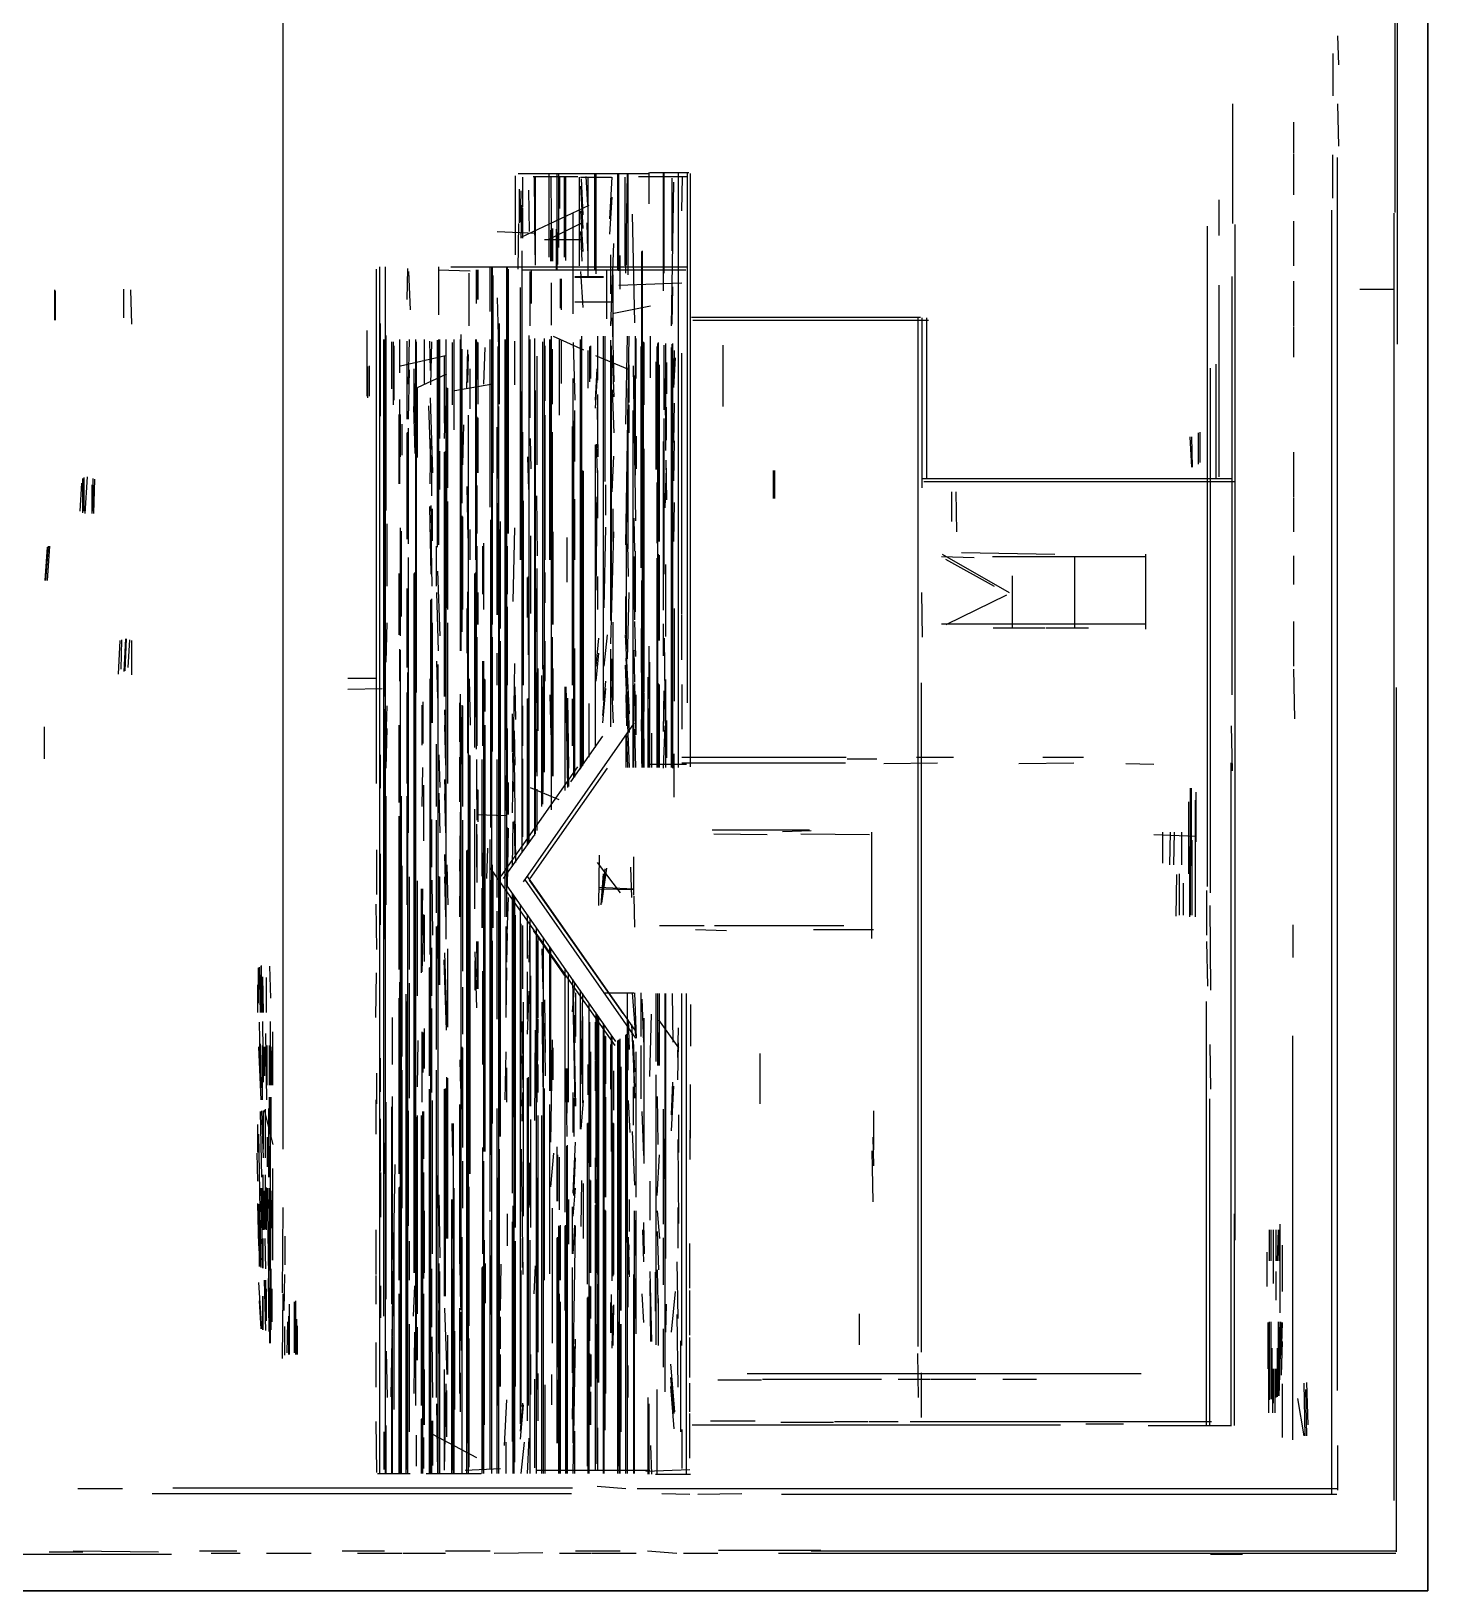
# Model space of a CAD drawing. Header units: millimetres. Extents: x 0 to 615, y 0 to 915.
# Drawn here: x 392.6 to 614.7, y 0 to 248 of the extents above; entities that cross this region are included whole.
import ezdxf

# ---------------------------------------------------------------- set-up
doc = ezdxf.new("R2010")
doc.units = ezdxf.units.MM
for name, color, linetype in [('PDF_UNDERLAY', 8, 'Continuous'), ('SHEET_BORDER', 2, 'Continuous'), ('TRACE_WALLS_AND_LINES', 7, 'Continuous')]:
    doc.layers.add(name, color=color, linetype=linetype)
picture_1 = doc.add_image_def('image1.png', size_in_pixel=(4840, 7208))

msp = doc.modelspace()

# ---------------------------------------------------------------- linework, layer by layer
at = {"layer": 'SHEET_BORDER'}
msp.add_lwpolyline([(0, 0), (614.68, 0), (614.68, 915.416), (0, 915.416)], close=True, dxfattribs=at)
at = {"layer": 'TRACE_WALLS_AND_LINES'}
for p, q in [((609.854, 198.247), (609.854, 415.671)), ((609.473, 219.202), (609.473, 337.185)), ((432.689, 70.231), (432.689, 296.799)), ((600.329, 247.269), (600.456, 242.697)), ((599.567, 244.475), (599.567, 237.744)), ((583.692, 217.424), (583.692, 236.474)), ((600.329, 236.474), (600.456, 229.743)), ((593.344, 233.553), (593.344, 228.6)), ((593.344, 228.473), (593.344, 221.996)), ((599.567, 221.488), (599.567, 228.346)), ((600.329, 31.877), (600.329, 227.965)), ((469.646, 212.471), (469.646, 225.044)), ((470.027, 225.425), (490.728, 225.425)), ((470.789, 220.091), (470.789, 224.79)), ((472.44, 224.917), (479.552, 224.917)), ((472.567, 224.79), (472.694, 212.471)), ((472.821, 210.82), (472.821, 224.79)), ((474.98, 212.09), (474.98, 225.425)), ((475.234, 224.79), (475.361, 211.455)), ((476.25, 210.058), (476.25, 225.425)), ((476.504, 213.614), (476.504, 225.425)), ((476.631, 224.79), (476.631, 219.837)), ((477.393, 212.09), (477.393, 224.79)), ((477.647, 211.582), (477.647, 224.79)), ((479.806, 210.693), (479.806, 224.79)), ((479.933, 224.79), (484.886, 224.79)), ((479.933, 223.393), (480.314, 216.662)), ((480.06, 224.536), (480.314, 218.821)), ((480.822, 224.917), (481.076, 220.345)), ((481.203, 208.788), (481.203, 224.79)), ((482.219, 210.058), (482.219, 225.425)), ((482.473, 209.423), (482.473, 225.425)), ((484.632, 218.186), (485.013, 224.79)), ((485.902, 210.058), (485.902, 225.425)), ((486.029, 209.931), (486.029, 225.425)), ((487.045, 210.693), (487.045, 224.79)), ((487.172, 209.55), (487.426, 225.425)), ((487.553, 209.296), (487.553, 225.425)), ((489.204, 224.917), (496.824, 224.917)), ((490.855, 220.599), (490.855, 225.552)), ((490.982, 225.552), (497.205, 225.552)), ((493.141, 206.756), (493.141, 225.552)), ((493.268, 209.55), (493.268, 225.552)), ((494.411, 201.168), (494.792, 224.028)), ((494.538, 213.106), (494.538, 224.663)), ((495.554, 130.937), (495.554, 225.552)), ((496.062, 219.456), (496.189, 224.79)), ((496.951, 141.224), (496.951, 225.552)), ((497.459, 131.064), (497.459, 225.425)), ((470.281, 217.551), (470.281, 222.885)), ((470.408, 217.678), (470.535, 222.631)), ((471.678, 222.758), (471.805, 216.154)), ((484.632, 215.773), (485.013, 221.615)), ((581.533, 215.519), (581.533, 221.234)), ((470.535, 215.138), (470.662, 220.345)), ((470.535, 215.265), (481.33, 220.345)), ((470.789, 215.138), (470.789, 219.964)), ((478.79, 203.073), (478.79, 219.202)), ((479.933, 219.456), (480.314, 212.979)), ((488.188, 218.948), (488.569, 201.676)), ((599.44, 15.367), (599.44, 219.583)), ((609.346, 14.351), (609.346, 219.075)), ((466.725, 216.154), (472.821, 215.9)), ((470.027, 210.185), (470.154, 217.424)), ((475.107, 215.011), (480.187, 217.551)), ((475.234, 211.455), (475.234, 216.408)), ((475.488, 216.662), (475.488, 211.455)), ((476.123, 210.058), (476.123, 216.535)), ((476.377, 210.947), (476.377, 216.027)), ((479.933, 216.154), (480.187, 211.455)), ((480.949, 217.551), (481.076, 213.106)), ((487.299, 210.82), (487.299, 216.535)), ((579.628, 112.014), (579.628, 217.043)), ((584.073, 55.753), (584.073, 217.297)), ((593.344, 217.805), (593.344, 210.693)), ((474.218, 214.884), (479.933, 214.884)), ((484.759, 201.168), (485.267, 214.249)), ((470.662, 117.348), (470.662, 213.106)), ((484.759, 206.248), (484.759, 212.471)), ((486.283, 207.01), (486.283, 212.344)), ((489.712, 172.339), (489.712, 212.979)), ((489.839, 130.937), (489.839, 213.106)), ((447.548, 128.397), (447.548, 210.185)), ((448.056, 18.669), (448.056, 210.566)), ((448.945, 18.669), (448.945, 210.566)), ((452.374, 205.359), (452.501, 210.312)), ((452.628, 209.804), (452.882, 203.708)), ((457.327, 210.058), (462.407, 209.931)), ((457.454, 202.946), (457.454, 210.566)), ((459.359, 210.566), (496.824, 210.566)), ((462.28, 201.168), (462.28, 209.55)), ((463.423, 204.724), (463.423, 210.058)), ((463.55, 205.359), (463.55, 210.058)), ((463.677, 205.359), (463.677, 210.058)), ((465.582, 203.454), (465.582, 210.566)), ((465.836, 18.669), (465.836, 210.566)), ((465.963, 153.67), (465.963, 210.566)), ((466.09, 177.8), (466.09, 209.169)), ((468.249, 107.188), (468.249, 210.566)), ((468.376, 168.148), (468.376, 210.566)), ((468.503, 168.148), (468.503, 210.185)), ((470.789, 210.058), (496.697, 210.058)), ((471.932, 201.168), (471.932, 209.804)), ((472.186, 204.724), (472.186, 209.931)), ((476.758, 203.962), (476.758, 208.661)), ((476.885, 208.661), (476.885, 203.708)), ((479.044, 209.042), (483.616, 209.042)), ((479.044, 208.915), (483.616, 208.915)), ((479.933, 209.804), (480.314, 204.089)), ((484.124, 202.311), (484.124, 209.931)), ((485.14, 199.263), (485.14, 209.296)), ((583.565, 142.494), (583.565, 209.042)), ((396.367, 202.057), (396.367, 206.883)), ((396.494, 202.057), (396.494, 206.756)), ((407.289, 207.01), (407.289, 202.438)), ((408.432, 206.883), (408.559, 201.422)), ((470.408, 163.957), (470.408, 207.264)), ((475.361, 201.295), (475.361, 208.026)), ((486.029, 207.645), (496.062, 208.026)), ((494.538, 201.422), (494.665, 207.391)), ((581.533, 177.165), (581.533, 207.645)), ((593.344, 208.28), (593.344, 201.168)), ((603.885, 207.01), (609.219, 207.01)), ((466.725, 205.613), (466.979, 195.58)), ((479.044, 204.978), (485.013, 204.978)), ((485.267, 203.2), (491.109, 204.343)), ((448.183, 186.817), (448.183, 201.549)), ((467.106, 188.722), (467.106, 201.549)), ((485.013, 202.438), (485.267, 192.278)), ((497.586, 202.565), (534.035, 202.565)), ((497.84, 202.057), (535.305, 202.057)), ((533.654, 38.862), (533.654, 202.565)), ((534.289, 175.387), (534.289, 202.438)), ((535.051, 176.911), (535.051, 202.438)), ((593.344, 201.041), (593.344, 196.215)), ((446.024, 189.992), (446.024, 200.406)), ((448.691, 43.688), (448.691, 199.009)), ((448.818, 142.24), (448.818, 199.009)), ((449.072, 171.831), (449.072, 199.644)), ((449.961, 191.135), (449.961, 198.628)), ((450.215, 188.595), (450.215, 198.628)), ((451.231, 193.675), (451.231, 199.009)), ((452.374, 186.309), (452.374, 198.755)), ((452.628, 191.897), (452.755, 199.009)), ((453.771, 29.464), (453.771, 199.009)), ((453.898, 142.875), (453.898, 198.628)), ((455.168, 192.024), (455.168, 199.009)), ((455.93, 198.755), (456.057, 194.056)), ((456.184, 191.77), (456.311, 198.628)), ((457.2, 165.989), (457.2, 198.882)), ((457.454, 166.37), (457.454, 199.009)), ((457.581, 183.261), (457.581, 199.009)), ((458.597, 103.632), (458.597, 199.009)), ((459.613, 188.595), (459.613, 198.501)), ((459.867, 184.658), (459.867, 199.009)), ((460.883, 149.479), (460.883, 199.009)), ((461.01, 149.479), (461.01, 199.771)), ((463.296, 163.957), (463.296, 199.009)), ((463.423, 133.858), (463.423, 199.009)), ((463.55, 192.659), (463.55, 198.628)), ((463.677, 188.722), (463.677, 198.501)), ((465.582, 172.339), (465.582, 199.009)), ((467.995, 107.188), (467.995, 199.009)), ((468.122, 133.731), (468.122, 199.009)), ((469.519, 191.77), (469.519, 198.755)), ((471.805, 118.999), (471.805, 199.644)), ((471.932, 186.563), (471.932, 199.009)), ((472.694, 120.142), (472.694, 199.136)), ((473.964, 146.558), (473.964, 198.628)), ((474.218, 130.175), (474.218, 199.136)), ((475.107, 163.957), (475.107, 199.009)), ((475.234, 163.957), (475.234, 199.009)), ((475.361, 124.206), (475.361, 199.517)), ((475.615, 199.517), (480.441, 197.358)), ((476.631, 186.944), (476.631, 199.009)), ((476.885, 198.882), (476.885, 192.024)), ((478.79, 198.501), (479.044, 189.357)), ((479.933, 130.683), (479.933, 199.009)), ((480.06, 130.81), (480.06, 198.755)), ((480.187, 131.064), (480.187, 199.517)), ((482.727, 192.532), (482.727, 199.517)), ((483.616, 141.605), (483.616, 199.517)), ((483.87, 176.403), (483.87, 199.517)), ((484.759, 154.305), (484.759, 198.882)), ((487.172, 166.37), (487.68, 199.517)), ((487.172, 185.547), (487.426, 199.517)), ((488.696, 177.419), (488.696, 199.517)), ((488.823, 192.786), (488.823, 199.136)), ((489.966, 135.89), (489.966, 198.628)), ((490.093, 188.595), (490.093, 198.501)), ((491.109, 192.913), (491.109, 199.517)), ((492.379, 166.878), (492.379, 198.501)), ((450.342, 189.357), (450.342, 197.993)), ((451.358, 194.818), (458.47, 196.469)), ((458.343, 185.674), (458.343, 196.469)), ((461.137, 172.974), (461.137, 197.485)), ((461.899, 191.262), (462.026, 197.358)), ((462.026, 192.151), (462.153, 196.596)), ((464.566, 191.897), (464.82, 197.739)), ((466.852, 176.911), (466.852, 197.866)), ((473.075, 179.07), (473.075, 196.342)), ((474.345, 189.23), (474.345, 197.993)), ((475.488, 188.722), (475.488, 197.485)), ((481.203, 191.262), (481.203, 197.231)), ((481.457, 192.278), (481.457, 197.866)), ((481.584, 192.786), (481.584, 197.993)), ((482.346, 196.469), (487.426, 194.31)), ((484.886, 158.242), (484.886, 197.993)), ((485.013, 196.469), (485.267, 189.865)), ((489.585, 162.687), (489.585, 197.866)), ((492.125, 178.308), (492.125, 197.866)), ((492.252, 130.937), (492.252, 198.374)), ((493.268, 187.833), (493.268, 198.12)), ((493.522, 181.356), (493.522, 198.374)), ((494.411, 130.937), (494.411, 197.739)), ((494.538, 130.937), (494.538, 198.247)), ((494.665, 130.81), (494.665, 198.374)), ((494.792, 192.278), (494.919, 197.231)), ((494.792, 191.389), (495.046, 196.088)), ((496.062, 155.321), (496.062, 196.85)), ((502.666, 188.341), (502.666, 198.12)), ((446.151, 189.738), (446.151, 194.691)), ((446.405, 189.992), (446.405, 194.818)), ((452.628, 186.309), (452.755, 194.183)), ((453.517, 188.087), (453.517, 194.31)), ((454.025, 191.389), (458.724, 193.548)), ((462.407, 187.96), (462.407, 194.31)), ((482.346, 189.357), (482.6, 194.31)), ((487.68, 188.976), (487.68, 194.945)), ((488.315, 194.818), (488.696, 170.18)), ((491.998, 178.308), (491.998, 195.453)), ((492.506, 166.878), (492.506, 194.945)), ((493.649, 195.326), (493.649, 190.373)), ((580.136, 110.998), (580.136, 194.437)), ((581.025, 176.911), (581.025, 195.072)), ((453.644, 192.024), (453.644, 185.674)), ((454.025, 180.213), (454.025, 191.262)), ((458.724, 156.337), (458.724, 191.389)), ((458.851, 175.387), (458.851, 191.262)), ((459.994, 190.881), (465.709, 191.897)), ((478.79, 182.245), (478.79, 192.786)), ((482.346, 188.087), (482.6, 192.532)), ((485.013, 191.008), (485.267, 184.15)), ((488.442, 193.294), (488.442, 188.087)), ((493.395, 192.786), (493.395, 186.944)), ((451.231, 176.022), (451.231, 189.484)), ((456.057, 189.738), (456.438, 177.8)), ((470.535, 163.957), (470.535, 190.754)), ((472.821, 120.396), (472.821, 190.881)), ((482.727, 181.737), (482.727, 190.246)), ((487.68, 184.15), (487.68, 188.595)), ((494.792, 182.626), (494.919, 188.849)), ((451.104, 176.022), (451.104, 187.071)), ((451.358, 180.34), (451.358, 187.071)), ((453.39, 188.341), (453.644, 180.848)), ((455.803, 188.468), (456.057, 180.848)), ((458.343, 183.261), (458.47, 188.468)), ((462.153, 18.669), (462.153, 186.944)), ((463.55, 177.8), (463.55, 186.69)), ((463.677, 177.8), (463.677, 186.563)), ((466.979, 18.669), (466.979, 188.341)), ((474.345, 163.957), (474.345, 186.944)), ((478.917, 129.286), (478.917, 186.055)), ((479.044, 179.578), (479.044, 187.706)), ((482.6, 188.214), (482.727, 180.34)), ((487.553, 165.735), (487.553, 187.833)), ((488.315, 130.937), (488.315, 187.706)), ((493.268, 161.671), (493.268, 186.436)), ((493.649, 183.007), (493.649, 188.214)), ((451.612, 180.594), (451.612, 185.547)), ((452.374, 167.259), (452.374, 184.15)), ((452.501, 179.578), (452.501, 184.277)), ((452.628, 166.497), (452.628, 184.912)), ((461.264, 179.07), (461.391, 185.42)), ((466.725, 155.194), (466.725, 185.039)), ((470.789, 144.018), (470.789, 184.277)), ((475.488, 153.67), (475.488, 184.277)), ((478.663, 144.018), (478.663, 185.166)), ((488.823, 183.642), (488.823, 178.435)), ((578.231, 179.197), (578.231, 184.15)), ((578.485, 179.451), (578.485, 184.277)), ((456.057, 176.022), (456.184, 183.261)), ((457.581, 175.133), (457.581, 181.229)), ((458.343, 142.24), (458.343, 181.102)), ((458.47, 142.24), (458.47, 181.229)), ((471.932, 183.261), (472.059, 178.435)), ((482.346, 134.112), (482.346, 182.245)), ((482.473, 182.372), (482.6, 177.8)), ((490.093, 142.875), (490.093, 181.61)), ((493.141, 155.956), (493.141, 182.753)), ((494.792, 176.53), (494.919, 182.88)), ((576.834, 183.515), (577.088, 178.689)), ((577.088, 183.515), (577.215, 178.689)), ((593.344, 181.102), (593.344, 173.99)), ((456.311, 174.117), (456.311, 180.594)), ((471.551, 180.34), (471.678, 175.133)), ((485.013, 174.752), (485.267, 180.467)), ((493.522, 179.832), (493.649, 173.482)), ((400.431, 171.704), (400.685, 176.149)), ((400.812, 171.45), (400.812, 176.911)), ((400.939, 171.704), (400.939, 176.911)), ((401.066, 171.704), (401.066, 177.038)), ((401.193, 171.323), (401.574, 177.165)), ((402.463, 171.704), (402.463, 176.911)), ((402.59, 171.323), (402.717, 176.784)), ((478.79, 144.399), (478.79, 178.181)), ((480.314, 131.191), (480.314, 178.181)), ((480.441, 131.445), (480.441, 178.054)), ((482.727, 170.561), (482.727, 178.181)), ((487.426, 169.926), (487.426, 176.784)), ((492.125, 166.624), (492.125, 176.276)), ((493.395, 172.212), (493.649, 178.562)), ((510.667, 173.736), (510.667, 178.181)), ((510.794, 178.181), (510.794, 173.736)), ((534.416, 176.911), (583.438, 176.911)), ((534.543, 176.403), (584.073, 176.403)), ((402.336, 171.323), (402.336, 175.895)), ((461.899, 175.641), (462.026, 167.386)), ((463.55, 168.148), (463.55, 175.768)), ((472.948, 174.117), (473.075, 164.592)), ((482.473, 167.513), (482.473, 173.99)), ((483.997, 171.069), (483.997, 175.895)), ((538.988, 170.053), (538.988, 174.752)), ((539.623, 174.752), (539.75, 168.402)), ((593.344, 173.863), (593.344, 168.402)), ((455.93, 172.466), (456.184, 161.671)), ((456.184, 172.593), (456.311, 167.005)), ((456.438, 167.005), (456.438, 172.085)), ((458.851, 156.083), (458.851, 173.228)), ((466.852, 155.194), (466.852, 172.974)), ((470.916, 144.018), (470.916, 173.355)), ((479.044, 163.957), (479.044, 173.609)), ((482.473, 159.131), (482.6, 173.101)), ((485.14, 166.878), (485.14, 172.085)), ((487.299, 149.733), (487.299, 172.72)), ((494.792, 166.878), (494.919, 173.101)), ((449.199, 159.766), (449.199, 169.672)), ((451.358, 151.892), (451.358, 169.037)), ((456.184, 168.783), (456.311, 159.766)), ((461.137, 152.527), (461.137, 170.942)), ((461.264, 156.083), (461.264, 170.815)), ((462.407, 163.957), (462.407, 168.783)), ((465.709, 121.412), (465.709, 170.307)), ((467.106, 72.263), (467.106, 168.783)), ((467.233, 153.035), (467.233, 170.053)), ((469.265, 157.353), (469.519, 169.037)), ((483.743, 156.337), (483.997, 169.164)), ((488.442, 170.561), (488.569, 165.354)), ((489.712, 162.687), (489.712, 170.307)), ((451.485, 154.94), (451.485, 168.529)), ((464.566, 156.083), (464.566, 166.624)), ((472.059, 155.448), (472.059, 167.767)), ((475.615, 153.67), (475.615, 168.402)), ((477.774, 167.513), (477.774, 160.401)), ((484.759, 150.622), (485.267, 168.402)), ((487.426, 166.497), (487.553, 161.29)), ((394.843, 160.655), (395.224, 165.989)), ((394.97, 160.655), (395.351, 166.116)), ((395.224, 160.655), (395.605, 166.116)), ((452.628, 120.523), (452.628, 164.338)), ((457.073, 159.766), (457.073, 166.116)), ((463.55, 153.67), (463.55, 166.116)), ((464.439, 158.496), (464.439, 166.116)), ((468.376, 158.496), (468.376, 166.116)), ((488.442, 164.465), (488.569, 157.988)), ((488.696, 155.702), (488.696, 165.354)), ((492.125, 130.937), (492.125, 164.211)), ((492.379, 151.13), (492.379, 164.846)), ((492.506, 151.13), (492.506, 164.719)), ((537.337, 164.465), (542.544, 164.338)), ((537.464, 164.846), (548.132, 158.75)), ((537.972, 164.084), (545.719, 159.766)), ((540.512, 165.1), (555.371, 164.846)), ((545.465, 164.465), (569.849, 164.465)), ((558.546, 153.162), (558.546, 164.465)), ((569.849, 152.908), (569.849, 164.846)), ((593.344, 164.592), (593.344, 160.02)), ((451.104, 152.019), (451.104, 161.798)), ((453.517, 50.546), (453.517, 161.798)), ((453.644, 50.546), (453.644, 161.925)), ((457.2, 162.179), (457.581, 151.892)), ((463.169, 134.112), (463.169, 161.798)), ((463.296, 138.938), (463.296, 161.925)), ((471.678, 148.844), (471.678, 161.29)), ((473.075, 129.54), (473.075, 162.56)), ((474.345, 157.099), (474.345, 161.925)), ((482.727, 156.083), (482.727, 161.29)), ((493.522, 151.765), (493.522, 163.195)), ((548.64, 153.162), (548.64, 161.417)), ((452.374, 146.812), (452.374, 159.385)), ((457.073, 158.75), (457.327, 149.479)), ((462.026, 133.223), (462.026, 158.877)), ((463.677, 153.67), (463.677, 158.75)), ((471.551, 154.813), (471.551, 161.163)), ((472.948, 159.385), (472.948, 152.527)), ((487.426, 148.209), (487.68, 158.75)), ((488.442, 160.909), (488.569, 154.432)), ((489.712, 131.572), (489.712, 160.655)), ((534.162, 158.75), (534.289, 151.638)), ((456.184, 18.669), (456.184, 157.607)), ((456.311, 138.049), (456.311, 157.734)), ((468.376, 144.018), (468.376, 156.464)), ((487.172, 152.146), (487.172, 158.115)), ((538.099, 153.67), (547.751, 158.369)), ((449.072, 147.701), (449.199, 153.924)), ((456.438, 138.049), (456.438, 153.924)), ((458.851, 128.397), (458.851, 153.924)), ((461.899, 156.21), (461.899, 149.098)), ((485.14, 141.605), (485.14, 154.051)), ((488.569, 154.178), (488.696, 148.59)), ((493.141, 148.717), (493.141, 153.797)), ((494.919, 141.478), (494.919, 156.21)), ((496.062, 148.082), (496.062, 155.194)), ((537.337, 153.797), (569.849, 153.797)), ((593.344, 154.178), (593.344, 147.066)), ((407.416, 146.177), (407.67, 151.384)), ((407.543, 146.304), (407.797, 151.384)), ((463.55, 134.366), (463.55, 151.638)), ((465.963, 133.477), (465.963, 151.638)), ((475.488, 129.54), (475.488, 151.638)), ((482.473, 147.066), (482.854, 151.511)), ((483.743, 147.066), (484.251, 152.019)), ((487.045, 152.019), (487.68, 139.446)), ((489.585, 153.035), (489.585, 146.05)), ((493.268, 151.511), (493.395, 137.922)), ((545.592, 153.162), (553.847, 153.162)), ((553.974, 153.162), (560.705, 153.162)), ((406.527, 145.796), (406.781, 151.13)), ((406.908, 146.558), (407.035, 151.257)), ((408.051, 146.812), (408.305, 151.257)), ((408.559, 151.13), (408.559, 145.669)), ((451.231, 144.653), (451.231, 149.733)), ((451.358, 18.669), (451.358, 149.606)), ((466.725, 144.018), (466.725, 149.098)), ((467.233, 72.263), (467.233, 151.003)), ((474.345, 144.653), (474.345, 151.003)), ((479.044, 129.413), (479.044, 149.86)), ((482.473, 144.653), (482.854, 149.098)), ((484.759, 137.414), (484.759, 149.733)), ((488.442, 149.606), (488.569, 144.526)), ((490.855, 141.859), (490.855, 150.241)), ((457.073, 147.828), (457.2, 141.986)), ((457.327, 18.669), (457.327, 147.32)), ((464.439, 134.366), (464.439, 147.828)), ((464.566, 69.85), (464.566, 147.828)), ((469.138, 123.698), (469.519, 147.447)), ((473.202, 136.779), (473.202, 146.685)), ((473.964, 133.604), (474.091, 147.193)), ((475.615, 129.54), (475.615, 146.685)), ((484.886, 148.209), (485.013, 143.51)), ((487.045, 147.193), (487.68, 130.937)), ((487.172, 148.336), (487.426, 143.383)), ((490.982, 130.937), (490.982, 147.701)), ((593.344, 146.558), (593.471, 138.684)), ((442.976, 145.161), (447.421, 145.161)), ((452.501, 18.669), (452.501, 146.05)), ((456.057, 101.219), (456.057, 145.034)), ((462.28, 145.034), (462.407, 137.668)), ((464.693, 139.827), (464.693, 145.034)), ((464.82, 139.827), (464.82, 144.907)), ((472.948, 146.05), (472.948, 141.224)), ((473.837, 124.714), (473.837, 145.542)), ((483.489, 139.192), (483.997, 144.653)), ((488.442, 130.937), (488.442, 144.018)), ((488.569, 144.272), (488.696, 137.16)), ((490.728, 130.937), (490.728, 145.288)), ((492.379, 130.937), (492.379, 144.272)), ((492.506, 130.937), (492.506, 144.145)), ((493.522, 130.937), (493.522, 144.907)), ((496.062, 144.145), (496.062, 137.033)), ((534.162, 37.973), (534.162, 144.399)), ((442.976, 143.383), (448.437, 143.51)), ((452.374, 128.397), (452.374, 142.875)), ((460.883, 128.905), (460.883, 142.621)), ((469.519, 143.764), (469.646, 138.557)), ((471.551, 118.618), (471.551, 141.859)), ((471.678, 118.745), (471.678, 141.986)), ((475.107, 142.494), (475.234, 136.144)), ((477.52, 127.254), (477.52, 143.764)), ((477.647, 143.764), (478.028, 127.889)), ((477.647, 142.367), (477.901, 127.762)), ((477.901, 141.986), (478.028, 130.81)), ((478.663, 134.366), (478.663, 141.859)), ((483.489, 138.049), (483.997, 143.51)), ((484.886, 143.764), (485.14, 138.049)), ((487.172, 142.494), (487.299, 137.541)), ((487.426, 143.002), (487.68, 136.525)), ((488.823, 136.144), (488.823, 142.494)), ((489.966, 130.937), (490.093, 142.748)), ((493.141, 136.652), (493.268, 143.129)), ((609.727, 6.223), (609.727, 143.637)), ((448.818, 103.632), (448.818, 140.208)), ((449.072, 135.636), (449.199, 140.716)), ((454.787, 134.493), (454.787, 140.843)), ((454.914, 141.351), (454.914, 134.747)), ((458.343, 140.081), (458.47, 135.001)), ((460.756, 135.001), (460.756, 141.224)), ((460.756, 114.427), (461.137, 140.843)), ((461.264, 124.714), (461.264, 140.716)), ((469.138, 133.35), (469.138, 139.446)), ((470.789, 134.366), (470.789, 140.716)), ((481.33, 132.588), (481.33, 141.097)), ((490.855, 130.937), (490.855, 140.335)), ((394.716, 132.334), (394.716, 137.414)), ((449.072, 130.81), (449.199, 137.16)), ((451.104, 125.349), (451.104, 137.668)), ((458.343, 137.668), (458.47, 131.318)), ((464.82, 69.85), (464.82, 137.668)), ((468.376, 123.444), (468.376, 137.16)), ((469.392, 136.779), (469.519, 131.318)), ((470.916, 112.776), (488.569, 138.049)), ((472.948, 137.033), (472.948, 130.175)), ((473.964, 127.127), (474.091, 138.684)), ((488.569, 137.033), (488.696, 130.937)), ((489.585, 138.557), (489.712, 130.937)), ((493.141, 130.81), (493.395, 137.541)), ((493.649, 138.43), (493.649, 132.461)), ((583.438, 137.541), (583.565, 130.429)), ((457.073, 124.714), (457.073, 134.62)), ((478.409, 128.651), (483.489, 135.89)), ((487.172, 135.89), (487.172, 130.937)), ((487.299, 136.017), (487.426, 130.937)), ((490.093, 130.937), (490.093, 135.509)), ((491.236, 136.398), (491.236, 130.937)), ((448.183, 127.635), (448.183, 132.969)), ((457.454, 132.969), (457.581, 127.762)), ((460.756, 125.476), (460.756, 132.588)), ((462.28, 66.294), (462.28, 132.969)), ((462.407, 66.294), (462.407, 132.842)), ((463.423, 132.207), (463.423, 125.857)), ((464.312, 113.665), (464.312, 132.207)), ((466.725, 110.236), (466.725, 132.207)), ((469.138, 133.223), (469.265, 127.127)), ((469.392, 132.207), (469.646, 115.824)), ((470.789, 119.888), (470.789, 132.334)), ((473.964, 125.095), (474.091, 132.715)), ((494.792, 133.096), (494.792, 126.238)), ((496.062, 132.588), (522.224, 132.588)), ((496.062, 131.699), (522.097, 131.699)), ((522.351, 132.334), (527.05, 132.334)), ((528.193, 131.572), (536.702, 131.699)), ((533.4, 132.588), (539.242, 132.588)), ((549.656, 131.572), (558.419, 131.699)), ((553.466, 132.588), (559.943, 132.588)), ((566.674, 131.572), (571.119, 131.445)), ((583.438, 26.162), (583.438, 131.699)), ((454.787, 124.714), (454.914, 130.937)), ((458.343, 129.032), (458.47, 124.46)), ((467.36, 113.665), (479.552, 131.064)), ((468.122, 124.079), (468.122, 129.667)), ((471.932, 113.284), (484.251, 130.81)), ((491.109, 131.445), (496.824, 131.445)), ((455.041, 119.253), (455.041, 128.143)), ((457.454, 126.873), (457.581, 120.523)), ((458.343, 126.746), (458.47, 120.523)), ((461.01, 44.704), (461.01, 128.397)), ((463.55, 122.555), (463.55, 127.508)), ((463.677, 122.301), (463.677, 127.381)), ((468.503, 123.444), (468.503, 128.524)), ((471.932, 127.762), (476.504, 125.857)), ((473.075, 120.904), (473.075, 127.508)), ((576.961, 107.442), (576.961, 127.635)), ((577.088, 115.316), (577.088, 127.635)), ((577.85, 119.126), (577.85, 127)), ((449.072, 109.093), (449.072, 126.365)), ((451.485, 18.669), (451.485, 126.365)), ((452.374, 109.093), (452.374, 126.365)), ((463.169, 108.458), (463.169, 124.333)), ((576.707, 114.046), (576.707, 125.476)), ((577.723, 107.188), (577.723, 125.73)), ((451.104, 98.806), (451.104, 123.19)), ((456.311, 115.062), (456.311, 122.682)), ((457.073, 107.823), (457.073, 122.555)), ((461.264, 98.552), (461.264, 122.555)), ((463.423, 123.444), (468.122, 123.317)), ((463.423, 121.92), (463.423, 115.062)), ((469.138, 115.189), (469.265, 122.301)), ((469.392, 122.428), (469.519, 117.094)), ((460.756, 107.188), (460.883, 120.523)), ((463.55, 112.649), (463.55, 120.269)), ((465.582, 60.325), (465.582, 119.507)), ((467.741, 113.284), (472.567, 120.142)), ((468.376, 116.586), (468.376, 121.412)), ((468.376, 112.014), (468.503, 121.285)), ((500.888, 121.031), (516.382, 121.031)), ((501.142, 120.396), (509.651, 120.269)), ((512.064, 120.777), (516.636, 120.904)), ((514.985, 120.396), (525.907, 120.269)), ((526.288, 103.759), (526.288, 120.65)), ((571.119, 120.269), (577.85, 120.015)), ((572.516, 120.65), (572.516, 115.697)), ((573.659, 115.443), (573.786, 120.65)), ((574.294, 115.443), (574.421, 120.65)), ((575.564, 115.443), (575.564, 120.65)), ((577.215, 107.442), (577.215, 119.38)), ((447.548, 117.856), (447.548, 110.744)), ((448.183, 105.918), (448.183, 117.221)), ((458.343, 117.094), (458.47, 110.871)), ((461.899, 18.669), (461.899, 117.729)), ((462.026, 23.495), (462.026, 117.856)), ((464.439, 105.41), (464.439, 117.348)), ((465.074, 113.284), (465.201, 118.11)), ((482.854, 108.966), (482.981, 116.967)), ((488.442, 110.617), (488.442, 116.713)), ((576.834, 107.188), (576.834, 118.364)), ((451.612, 84.963), (451.612, 115.316)), ((458.724, 115.443), (458.851, 109.093)), ((465.582, 114.935), (485.394, 86.741)), ((465.963, 105.41), (465.963, 115.443)), ((482.6, 115.824), (486.283, 110.998)), ((483.362, 109.347), (484.124, 114.935)), ((483.362, 109.601), (483.87, 114.808)), ((487.934, 115.062), (488.061, 110.236)), ((452.755, 98.806), (452.755, 113.538)), ((454.025, 94.615), (454.025, 112.903)), ((454.66, 98.298), (454.66, 111.633)), ((454.787, 104.267), (454.914, 111.633)), ((456.311, 113.03), (456.438, 104.267)), ((457.454, 96.393), (457.454, 113.665)), ((457.581, 96.393), (457.581, 113.538)), ((458.343, 113.538), (458.47, 107.188)), ((464.312, 105.41), (464.312, 111.76)), ((465.709, 69.342), (465.709, 113.03)), ((466.09, 105.41), (466.09, 114.046)), ((468.122, 112.268), (485.521, 87.376)), ((471.043, 113.157), (488.696, 87.884)), ((471.551, 113.538), (488.696, 89.027)), ((471.805, 113.03), (486.664, 91.821)), ((482.854, 111.887), (488.442, 111.633)), ((482.981, 111.633), (488.442, 111.506)), ((483.235, 109.093), (483.616, 114.046)), ((574.675, 107.315), (574.802, 113.919)), ((575.183, 107.442), (575.183, 114.046)), ((575.818, 107.442), (575.818, 112.522)), ((447.421, 109.22), (447.548, 101.981)), ((468.249, 102.997), (468.503, 110.236)), ((469.138, 63.246), (469.138, 110.871)), ((469.265, 75.311), (469.265, 110.744)), ((469.392, 18.669), (469.392, 110.49)), ((469.519, 57.785), (469.519, 110.363)), ((488.442, 110.49), (488.569, 105.537)), ((579.501, 111.379), (579.501, 104.267)), ((454.787, 98.425), (455.041, 107.569)), ((455.168, 100.076), (455.168, 107.442)), ((466.725, 90.932), (466.725, 108.077)), ((469.646, 57.785), (469.646, 107.442)), ((470.408, 26.543), (470.408, 109.093)), ((471.551, 100.584), (471.551, 107.442)), ((471.805, 99.949), (471.932, 106.934)), ((580.009, 108.966), (580.136, 95.504)), ((457.073, 86.106), (457.073, 105.664)), ((457.2, 105.791), (457.2, 100.584)), ((468.122, 92.964), (468.122, 105.664)), ((468.249, 99.949), (468.376, 104.521)), ((470.535, 77.089), (470.535, 106.045)), ((470.789, 95.758), (470.789, 105.791)), ((471.932, 77.089), (471.932, 105.791)), ((472.44, 105.029), (477.647, 97.536)), ((472.948, 18.669), (472.948, 105.41)), ((492.506, 105.791), (499.618, 105.791)), ((498.221, 105.156), (503.174, 105.029)), ((501.269, 105.791), (521.843, 105.791)), ((517.017, 105.156), (526.542, 105.156)), ((593.217, 105.918), (593.217, 100.711)), ((456.311, 94.615), (456.311, 102.235)), ((458.851, 89.662), (458.851, 102.108)), ((463.423, 103.251), (463.55, 95.758)), ((463.677, 95.758), (463.677, 103.251)), ((465.963, 74.295), (465.963, 103.378)), ((473.075, 84.074), (473.075, 103.378)), ((473.202, 91.059), (473.202, 103.886)), ((473.837, 102.108), (473.964, 95.758)), ((474.091, 18.669), (474.091, 103.759)), ((475.107, 79.502), (475.107, 102.362)), ((475.234, 79.502), (475.234, 102.108)), ((579.501, 103.251), (579.628, 96.139)), ((429.133, 99.314), (429.133, 93.218)), ((429.26, 91.948), (429.26, 99.441)), ((430.53, 99.314), (430.657, 94.234)), ((458.216, 100.33), (458.597, 89.154)), ((458.343, 101.473), (458.724, 89.662)), ((463.169, 101.6), (463.423, 92.71)), ((463.169, 100.203), (463.169, 95.504)), ((428.752, 93.472), (428.752, 99.06)), ((428.879, 99.187), (429.006, 91.948)), ((429.387, 97.663), (429.514, 91.948)), ((429.387, 96.774), (429.387, 91.948)), ((430.022, 91.948), (430.022, 97.536)), ((447.421, 91.186), (447.548, 98.298)), ((451.231, 66.294), (451.231, 96.774)), ((455.93, 81.915), (455.93, 99.06)), ((456.057, 81.915), (456.057, 99.187)), ((464.439, 83.693), (464.439, 98.552)), ((468.122, 91.186), (468.249, 99.06)), ((471.551, 90.932), (471.551, 98.425)), ((472.059, 77.089), (472.059, 97.79)), ((477.52, 60.198), (477.52, 98.933)), ((478.028, 77.724), (478.028, 98.298)), ((478.663, 97.282), (479.044, 77.089)), ((428.625, 96.393), (428.625, 91.948)), ((452.247, 18.669), (452.247, 94.869)), ((452.755, 78.359), (452.755, 96.647)), ((461.264, 88.519), (461.264, 96.012)), ((471.551, 88.519), (471.805, 95.377)), ((478.663, 92.075), (479.044, 96.647)), ((478.79, 94.996), (479.171, 77.089)), ((479.171, 95.123), (479.171, 88.138)), ((479.933, 73.406), (479.933, 95.504)), ((480.06, 80.645), (480.314, 94.996)), ((483.743, 95.123), (488.442, 95.123)), ((487.426, 18.669), (487.426, 95.123)), ((488.188, 95.123), (488.696, 88.265)), ((488.569, 95.123), (488.823, 87.884)), ((489.585, 88.138), (489.585, 95.123)), ((491.998, 84.201), (491.998, 94.996)), ((492.252, 83.566), (492.252, 94.996)), ((492.506, 83.566), (492.506, 94.996)), ((493.395, 31.623), (493.395, 94.996)), ((493.522, 52.832), (493.522, 94.996)), ((494.538, 94.996), (494.665, 87.249)), ((496.062, 38.989), (496.062, 94.996)), ((496.824, 18.542), (496.824, 94.996)), ((451.104, 66.294), (451.104, 94.234)), ((452.374, 19.304), (452.374, 93.726)), ((456.311, 79.248), (456.311, 92.583)), ((470.916, 59.563), (470.916, 93.599)), ((473.837, 93.599), (473.964, 80.137)), ((474.218, 93.98), (474.345, 85.598)), ((481.33, 18.669), (481.33, 93.472)), ((482.473, 67.437), (482.473, 91.948)), ((489.712, 94.107), (489.966, 87.249)), ((497.459, 93.218), (497.459, 86.614)), ((579.501, 26.289), (579.501, 93.726)), ((428.879, 90.424), (429.006, 82.169)), ((429.387, 90.551), (429.514, 80.899)), ((430.657, 80.391), (430.657, 90.551)), ((450.088, 83.693), (450.088, 91.186)), ((455.168, 83.058), (455.168, 89.408)), ((470.662, 90.551), (470.789, 83.693)), ((473.075, 77.724), (473.202, 90.932)), ((474.218, 90.297), (474.345, 81.915)), ((479.044, 91.567), (479.044, 87.122)), ((480.314, 77.597), (480.314, 91.313)), ((481.457, 67.437), (481.457, 90.424)), ((482.346, 84.455), (482.346, 90.424)), ((482.6, 20.193), (482.6, 91.694)), ((482.727, 50.292), (482.727, 91.44)), ((482.854, 33.147), (482.854, 91.313)), ((483.616, 18.669), (483.616, 90.297)), ((483.743, 18.669), (483.743, 90.043)), ((487.553, 90.805), (487.68, 86.106)), ((488.061, 90.043), (488.569, 80.137)), ((490.093, 67.945), (490.093, 91.059)), ((490.982, 81.788), (491.236, 91.694)), ((492.379, 90.805), (495.554, 86.36)), ((495.427, 84.836), (495.554, 89.535)), ((429.006, 86.995), (429.133, 80.01)), ((429.895, 88.646), (430.022, 78.105)), ((431.038, 80.391), (431.038, 88.9)), ((454.025, 80.137), (454.152, 87.503)), ((454.787, 77.724), (454.787, 88.9)), ((454.914, 88.773), (454.914, 82.423)), ((472.694, 74.803), (472.821, 89.154)), ((475.234, 71.374), (475.488, 87.63)), ((483.87, 62.611), (483.87, 88.265)), ((483.997, 80.645), (483.997, 88.138)), ((484.759, 79.756), (484.759, 86.868)), ((484.886, 69.85), (484.886, 88.392)), ((485.013, 49.276), (485.013, 88.265)), ((485.902, 18.669), (485.902, 87.503)), ((486.029, 47.879), (486.029, 87.63)), ((486.156, 18.669), (486.156, 87.63)), ((486.283, 44.577), (486.283, 87.757)), ((487.172, 18.669), (487.172, 88.392)), ((487.299, 55.372), (487.299, 88.519)), ((487.553, 82.804), (487.553, 87.884)), ((488.315, 87.503), (488.569, 82.55)), ((492.379, 83.566), (492.379, 88.773)), ((495.427, 81.28), (495.554, 87.122)), ((580.009, 86.868), (580.136, 79.756)), ((593.217, 24.003), (593.217, 88.265)), ((428.752, 86.487), (429.133, 78.105)), ((429.387, 78.105), (429.387, 86.741)), ((429.641, 82.042), (429.641, 86.487)), ((429.768, 81.915), (429.768, 86.487)), ((430.149, 80.391), (430.149, 86.741)), ((430.53, 80.391), (430.53, 86.741)), ((430.784, 80.391), (430.784, 86.487)), ((430.911, 85.852), (430.911, 80.391)), ((448.183, 79.375), (448.183, 84.709)), ((460.756, 84.455), (460.883, 79.883)), ((461.137, 76.581), (461.137, 86.487)), ((461.264, 70.485), (461.264, 86.36)), ((467.995, 78.105), (468.122, 85.725)), ((470.662, 85.09), (470.789, 80.01)), ((475.615, 81.28), (475.615, 86.36)), ((481.584, 67.437), (481.584, 85.725)), ((488.315, 84.836), (488.569, 78.359)), ((488.823, 62.611), (488.823, 85.725)), ((489.585, 78.232), (489.585, 86.741)), ((508.508, 77.47), (508.508, 85.471)), ((447.548, 82.296), (447.548, 77.47)), ((451.612, 60.833), (451.612, 82.804)), ((457.073, 30.734), (457.073, 82.804)), ((468.249, 77.724), (468.249, 83.185)), ((473.202, 79.248), (473.202, 83.693)), ((477.647, 83.058), (477.774, 72.263)), ((477.774, 83.058), (477.901, 77.724)), ((481.203, 78.867), (481.203, 83.693)), ((482.346, 79.502), (482.346, 84.328)), ((485.267, 76.454), (485.267, 82.677)), ((486.41, 44.577), (486.41, 83.312)), ((491.998, 39.116), (491.998, 82.042)), ((455.93, 18.669), (455.93, 79.756)), ((458.343, 46.863), (458.343, 79.756)), ((458.47, 46.863), (458.47, 79.883)), ((458.724, 56.007), (458.724, 81.661)), ((458.851, 56.007), (458.851, 81.534)), ((471.551, 27.051), (471.551, 81.534)), ((471.678, 29.464), (471.678, 81.661)), ((474.218, 49.403), (474.218, 79.883)), ((477.774, 81.28), (477.774, 75.946)), ((488.315, 80.137), (488.315, 74.041)), ((494.411, 75.692), (494.665, 80.899)), ((494.411, 73.152), (494.792, 80.264)), ((497.459, 72.009), (497.459, 80.518)), ((430.53, 72.644), (430.53, 78.486)), ((430.657, 39.37), (430.657, 78.486)), ((430.784, 71.882), (430.784, 78.486)), ((447.421, 78.105), (447.421, 72.644)), ((449.072, 46.355), (449.072, 77.724)), ((449.961, 45.593), (449.961, 76.962)), ((450.088, 52.705), (450.088, 78.613)), ((456.438, 53.594), (456.438, 77.978)), ((460.756, 51.943), (460.756, 77.343)), ((470.662, 74.676), (470.789, 79.248)), ((475.107, 50.419), (475.107, 77.343)), ((478.79, 72.898), (478.79, 79.248)), ((478.917, 78.359), (478.917, 72.263)), ((480.06, 73.406), (480.441, 77.978)), ((483.997, 62.611), (483.997, 78.486)), ((487.553, 77.978), (487.807, 72.898)), ((492.125, 78.613), (492.252, 70.993)), ((580.009, 26.289), (580.009, 78.232)), ((429.006, 76.2), (429.26, 65.786)), ((429.26, 76.327), (429.514, 68.834)), ((429.514, 76.327), (429.514, 70.231)), ((429.641, 76.454), (431.038, 70.993)), ((429.895, 68.834), (429.895, 76.581)), ((430.403, 65.786), (430.403, 76.708)), ((448.183, 66.675), (448.183, 75.057)), ((452.628, 58.039), (452.628, 76.327)), ((453.898, 36.703), (453.898, 75.311)), ((454.025, 44.069), (454.025, 75.565)), ((454.66, 29.464), (454.66, 75.565)), ((454.787, 29.464), (454.787, 75.311)), ((454.914, 18.669), (454.914, 76.2)), ((455.041, 68.707), (455.041, 76.2)), ((466.725, 18.669), (466.725, 76.708)), ((472.059, 57.785), (472.059, 74.93)), ((473.202, 37.973), (473.202, 75.565)), ((473.837, 18.669), (473.837, 75.565)), ((481.203, 68.072), (481.203, 74.422)), ((485.14, 50.038), (485.14, 74.422)), ((489.712, 76.2), (489.966, 69.215)), ((493.141, 58.293), (493.141, 76.581)), ((495.554, 75.692), (495.554, 69.723)), ((526.542, 76.327), (526.542, 70.104)), ((428.625, 74.168), (428.625, 69.723)), ((428.752, 72.644), (429.133, 51.435)), ((430.149, 72.136), (430.149, 67.437)), ((459.486, 74.295), (459.613, 69.215)), ((459.74, 18.669), (459.74, 74.295)), ((481.076, 48.768), (481.076, 74.295)), ((485.267, 50.292), (485.267, 74.295)), ((488.188, 73.025), (488.569, 64.516)), ((497.332, 73.279), (497.332, 68.58)), ((526.415, 72.136), (526.542, 67.564)), ((428.498, 69.596), (428.625, 65.151)), ((430.53, 65.786), (430.53, 70.739)), ((448.818, 66.294), (448.818, 71.247)), ((464.439, 53.594), (464.439, 70.485)), ((467.106, 32.512), (467.106, 70.231)), ((470.535, 70.231), (470.789, 50.292)), ((475.234, 64.262), (475.742, 69.596)), ((476.25, 61.976), (476.25, 70.612)), ((477.774, 18.669), (477.774, 70.739)), ((477.901, 18.669), (477.901, 70.866)), ((478.79, 63.246), (479.171, 71.374)), ((493.268, 71.882), (493.268, 65.532)), ((495.427, 71.755), (495.554, 58.42)), ((526.288, 69.977), (526.415, 61.849)), ((431.038, 52.578), (431.038, 67.183)), ((449.834, 30.861), (450.469, 67.818)), ((461.264, 60.833), (461.264, 68.326)), ((464.566, 18.669), (464.566, 68.326)), ((471.805, 68.072), (471.932, 61.341)), ((471.805, 60.96), (471.932, 67.818)), ((476.377, 61.976), (476.377, 69.342)), ((476.631, 60.579), (476.631, 68.961)), ((478.917, 62.865), (479.171, 68.834)), ((482.346, 61.722), (482.346, 68.834)), ((492.125, 62.865), (492.506, 69.342)), ((429.514, 57.404), (429.514, 66.167)), ((429.895, 57.531), (429.895, 66.167)), ((448.183, 66.548), (448.183, 59.436)), ((455.041, 49.657), (455.041, 66.548)), ((457.2, 66.04), (457.2, 60.833)), ((460.883, 49.657), (460.883, 66.548)), ((466.852, 29.464), (466.852, 65.659)), ((473.075, 32.004), (473.075, 65.659)), ((480.06, 57.912), (480.187, 65.278)), ((480.441, 56.007), (480.441, 64.77)), ((481.457, 50.546), (481.457, 65.405)), ((481.584, 50.546), (481.584, 65.278)), ((482.473, 50.546), (482.473, 65.405)), ((490.982, 65.151), (490.982, 58.928)), ((429.133, 64.008), (429.387, 51.308)), ((429.26, 64.008), (429.387, 57.404)), ((429.641, 57.404), (429.641, 63.627)), ((430.022, 57.404), (430.022, 64.135)), ((430.149, 64.008), (430.53, 39.37)), ((430.403, 64.008), (430.53, 50.927)), ((430.53, 64.008), (430.53, 59.563)), ((430.784, 62.103), (430.784, 57.658)), ((430.911, 58.547), (430.911, 63.627)), ((451.104, 49.403), (451.104, 64.135)), ((451.231, 49.403), (451.231, 64.262)), ((457.454, 62.992), (457.581, 52.959)), ((459.486, 18.669), (459.486, 62.23)), ((459.613, 56.007), (459.613, 62.23)), ((459.867, 18.669), (459.867, 64.008)), ((462.28, 42.164), (462.28, 64.262)), ((478.028, 62.23), (478.028, 55.118)), ((478.79, 59.563), (479.171, 64.008)), ((487.68, 62.23), (487.68, 57.15)), ((428.625, 61.595), (428.752, 54.864)), ((428.752, 61.468), (428.879, 51.562)), ((432.562, 47.371), (432.689, 60.96)), ((455.168, 50.546), (455.168, 60.452)), ((468.376, 54.864), (468.376, 59.944)), ((469.265, 18.669), (469.265, 61.214)), ((475.488, 39.37), (475.488, 60.833)), ((478.663, 53.594), (478.663, 61.087)), ((482.346, 19.304), (482.346, 61.341)), ((483.87, 25.527), (483.87, 60.579)), ((483.997, 31.369), (483.997, 60.452)), ((488.569, 18.669), (488.569, 60.452)), ((488.823, 40.894), (488.823, 60.452)), ((492.125, 60.452), (492.506, 56.007)), ((495.427, 60.96), (495.427, 54.483)), ((583.946, 26.289), (583.946, 59.944)), ((430.403, 52.832), (430.403, 57.277)), ((430.911, 57.658), (430.911, 52.578)), ((447.421, 57.404), (447.421, 50.292)), ((450.342, 28.829), (450.342, 59.309)), ((465.582, 19.431), (465.582, 58.928)), ((469.138, 23.749), (469.138, 58.674)), ((476.504, 18.669), (476.504, 58.039)), ((476.631, 49.403), (476.631, 57.912)), ((476.758, 49.403), (476.758, 58.166)), ((477.52, 44.577), (477.52, 58.039)), ((477.647, 18.669), (477.647, 58.166)), ((478.663, 27.305), (479.171, 58.039)), ((478.79, 53.594), (479.044, 58.166)), ((488.696, 58.928), (488.696, 53.34)), ((489.839, 57.404), (489.966, 52.324)), ((489.966, 58.547), (490.093, 53.594)), ((492.125, 57.15), (492.379, 51.054)), ((589.534, 52.451), (589.534, 57.404)), ((589.788, 52.451), (589.788, 57.404)), ((590.169, 48.895), (590.169, 57.404)), ((590.55, 52.451), (590.55, 57.404)), ((590.804, 52.451), (590.931, 57.404)), ((591.058, 52.451), (591.058, 57.404)), ((591.185, 44.196), (591.185, 58.293)), ((429.006, 56.388), (429.006, 51.562)), ((429.514, 51.308), (429.514, 56.007)), ((429.768, 56.007), (429.895, 51.181)), ((432.943, 56.388), (432.943, 51.816)), ((452.755, 49.403), (452.755, 55.626)), ((461.137, 18.669), (461.137, 56.261)), ((464.693, 26.416), (464.693, 55.753)), ((469.646, 32.512), (469.646, 55.626)), ((470.662, 56.007), (470.662, 51.435)), ((471.932, 18.669), (471.932, 55.753)), ((476.25, 23.495), (476.25, 56.134)), ((476.377, 35.56), (476.377, 56.261)), ((487.553, 56.261), (487.68, 49.911)), ((487.553, 50.292), (487.68, 54.991)), ((493.141, 48.641), (493.141, 56.134)), ((497.332, 48.133), (497.332, 55.245)), ((591.566, 47.625), (591.566, 54.991)), ((465.709, 43.942), (465.709, 53.34)), ((469.519, 20.447), (469.519, 52.959)), ((495.3, 52.324), (495.427, 43.307)), ((589.153, 48.387), (589.153, 53.848)), ((430.276, 49.657), (430.403, 41.275)), ((430.784, 41.529), (430.784, 51.181)), ((432.816, 44.577), (432.943, 50.292)), ((447.421, 50.165), (447.421, 45.593)), ((450.215, 43.688), (450.215, 50.546)), ((456.311, 41.91), (456.311, 51.181)), ((457.454, 52.07), (457.454, 45.72)), ((457.581, 18.669), (457.581, 50.8)), ((459.613, 19.177), (459.613, 51.181)), ((460.756, 51.816), (460.883, 45.085)), ((464.312, 18.669), (464.312, 51.435)), ((464.439, 19.177), (464.439, 51.562)), ((464.82, 52.07), (464.82, 45.72)), ((467.233, 44.577), (467.36, 51.943)), ((470.535, 29.337), (470.535, 50.927)), ((472.567, 47.244), (472.821, 51.689)), ((478.663, 34.671), (478.663, 51.435)), ((487.553, 45.085), (487.553, 49.911)), ((488.442, 18.669), (488.442, 50.292)), ((488.696, 49.657), (488.696, 43.307)), ((490.982, 50.8), (491.236, 39.624)), ((491.871, 44.45), (491.871, 50.673)), ((492.125, 51.054), (492.252, 45.72)), ((590.55, 46.228), (590.55, 50.8)), ((428.752, 49.022), (429.26, 41.656)), ((429.641, 49.403), (429.895, 41.402)), ((429.895, 49.403), (429.895, 43.434)), ((430.022, 42.926), (430.022, 48.006)), ((430.911, 42.799), (430.911, 48.006)), ((432.562, 36.957), (432.689, 47.244)), ((448.183, 48.514), (448.183, 43.434)), ((451.104, 18.669), (451.104, 47.244)), ((453.39, 43.688), (453.644, 48.514)), ((455.041, 26.416), (455.041, 47.244)), ((456.057, 19.558), (456.057, 47.371)), ((476.631, 18.669), (476.631, 47.244)), ((481.457, 39.751), (481.457, 48.514)), ((481.584, 43.307), (481.584, 48.387)), ((482.727, 33.147), (482.727, 48.768)), ((489.712, 47.244), (489.966, 42.672)), ((490.982, 49.276), (491.109, 39.624)), ((494.411, 41.148), (495.046, 47.625)), ((497.332, 40.64), (497.332, 47.752)), ((428.879, 46.101), (429.133, 41.656)), ((429.387, 46.863), (429.387, 41.529)), ((429.514, 41.529), (429.514, 46.863)), ((433.705, 37.592), (433.705, 45.593)), ((434.467, 37.846), (434.467, 45.974)), ((434.594, 37.846), (434.594, 45.974)), ((434.721, 37.592), (434.721, 46.101)), ((450.088, 40.513), (450.088, 45.339)), ((451.231, 18.669), (451.231, 44.958)), ((458.343, 44.958), (458.724, 34.417)), ((460.756, 31.369), (460.756, 44.958)), ((476.758, 18.669), (476.758, 45.974)), ((481.076, 19.812), (481.076, 46.609)), ((481.203, 18.669), (481.203, 46.736)), ((484.759, 41.021), (484.759, 45.847)), ((484.886, 41.021), (484.886, 47.117)), ((485.013, 38.608), (485.14, 45.339)), ((485.14, 38.989), (485.267, 45.466)), ((485.14, 40.386), (485.14, 45.212)), ((492.379, 38.989), (492.379, 46.482)), ((493.522, 41.148), (493.649, 45.593)), ((433.324, 37.846), (433.451, 42.799)), ((433.578, 37.592), (433.578, 43.688)), ((434.848, 37.592), (434.848, 43.18)), ((452.755, 25.273), (452.755, 42.418)), ((457.454, 44.577), (457.454, 37.719)), ((460.883, 44.323), (461.01, 38.227)), ((467.233, 38.481), (467.233, 43.561)), ((482.473, 33.782), (482.473, 42.418)), ((486.029, 19.812), (486.029, 42.799)), ((486.283, 18.669), (486.283, 42.418)), ((486.41, 25.273), (486.41, 42.418)), ((495.3, 43.942), (495.427, 32.385)), ((524.256, 44.069), (524.256, 39.116)), ((589.28, 35.306), (589.28, 42.672)), ((589.407, 28.321), (589.407, 42.672)), ((589.534, 30.353), (589.534, 42.799)), ((589.788, 30.48), (589.788, 42.799)), ((590.931, 30.988), (590.931, 42.799)), ((591.058, 34.544), (591.312, 42.799)), ((591.058, 37.846), (591.058, 42.799)), ((591.058, 30.988), (591.439, 42.672)), ((591.439, 37.465), (591.566, 42.672)), ((432.943, 37.465), (432.943, 42.037)), ((434.975, 37.592), (434.975, 42.164)), ((450.088, 18.669), (450.088, 40.386)), ((453.517, 31.369), (453.644, 41.148)), ((454.025, 36.703), (454.025, 41.91)), ((456.311, 40.386), (456.438, 30.734)), ((458.851, 34.417), (458.851, 40.64)), ((459.994, 28.829), (459.994, 41.275)), ((462.28, 19.685), (462.28, 40.132)), ((478.79, 18.669), (479.171, 40.005)), ((493.141, 35.56), (493.141, 41.656)), ((495.935, 25.273), (495.935, 39.751)), ((497.332, 33.909), (497.332, 40.259)), ((447.421, 39.497), (447.421, 32.385)), ((449.072, 38.1), (449.199, 30.734)), ((449.961, 18.669), (449.961, 37.973)), ((467.233, 32.512), (467.233, 37.592)), ((472.059, 31.242), (472.059, 37.592)), ((478.917, 32.004), (479.044, 38.862)), ((481.457, 26.416), (481.457, 37.719)), ((481.584, 37.592), (481.584, 32.512)), ((533.527, 37.719), (533.654, 30.734)), ((589.915, 30.48), (589.915, 38.608)), ((590.804, 30.861), (590.804, 38.608)), ((591.439, 34.29), (591.566, 39.624)), ((455.168, 26.416), (455.168, 35.179)), ((458.343, 19.431), (458.343, 35.179)), ((487.553, 30.734), (487.553, 35.814)), ((494.284, 36.068), (494.919, 28.448)), ((590.042, 28.321), (590.042, 35.306)), ((590.169, 29.845), (590.169, 35.306)), ((590.423, 28.321), (590.423, 35.306)), ((590.55, 30.734), (590.55, 35.306)), ((458.343, 19.177), (458.597, 32.893)), ((460.883, 28.448), (460.883, 34.671)), ((472.694, 19.558), (472.694, 33.655)), ((473.202, 27.051), (473.202, 34.544)), ((474.345, 18.669), (474.345, 32.766)), ((475.361, 34.417), (475.361, 29.591)), ((476.377, 23.495), (476.377, 33.528)), ((478.79, 23.495), (478.79, 34.29)), ((494.284, 33.909), (494.792, 28.194)), ((494.284, 32.512), (494.792, 25.781)), ((497.332, 28.448), (497.332, 33.02)), ((501.777, 33.528), (508.762, 33.528)), ((506.476, 34.544), (569.087, 34.544)), ((508.889, 33.655), (527.812, 33.655)), ((530.479, 33.655), (535.559, 33.655)), ((534.162, 27.559), (534.162, 34.671)), ((535.686, 33.655), (542.798, 33.655)), ((547.116, 33.655), (552.45, 33.655)), ((591.566, 24.384), (591.566, 32.893)), ((594.995, 33.02), (595.122, 24.638)), ((595.376, 33.147), (595.63, 26.416)), ((458.724, 24.511), (458.724, 31.877)), ((467.868, 23.114), (468.249, 30.353)), ((470.408, 25.4), (470.789, 29.845)), ((481.584, 26.416), (481.584, 31.623)), ((490.728, 18.542), (490.728, 30.734)), ((492.125, 18.542), (492.125, 32.004)), ((593.979, 30.607), (594.995, 24.638)), ((595.249, 32.004), (595.376, 24.638)), ((454.66, 18.669), (454.66, 27.305)), ((454.787, 19.304), (454.787, 27.432)), ((457.073, 29.718), (457.2, 18.669)), ((470.408, 24.13), (470.916, 29.591)), ((490.855, 18.542), (490.855, 29.718)), ((497.332, 21.082), (497.332, 28.194)), ((447.421, 26.924), (447.548, 18.796)), ((448.691, 25.273), (448.691, 19.304)), ((449.072, 18.669), (449.072, 26.289)), ((456.311, 18.669), (456.311, 27.051)), ((456.438, 27.051), (456.438, 19.939)), ((456.438, 24.892), (463.423, 21.209)), ((479.044, 18.669), (479.044, 25.4)), ((482.727, 19.304), (482.727, 25.908)), ((496.062, 25.654), (496.062, 19.431)), ((497.713, 26.416), (556.26, 26.416)), ((500.634, 27.051), (507.746, 27.051)), ((511.81, 26.797), (520.192, 26.797)), ((520.319, 26.924), (525.653, 26.924)), ((525.78, 26.924), (530.479, 26.924)), ((532.384, 26.924), (580.263, 26.924)), ((560.324, 26.543), (566.293, 26.543)), ((570.23, 26.289), (583.311, 26.289)), ((453.898, 19.812), (453.898, 24.765)), ((455.041, 19.431), (455.041, 24.384)), ((468.122, 18.669), (468.122, 23.622)), ((470.535, 18.669), (471.043, 23.622)), ((471.551, 18.669), (471.805, 24.257)), ((491.109, 23.114), (491.236, 18.542)), ((600.329, 23.114), (600.329, 16.002)), ((447.675, 18.669), (452.882, 18.669)), ((455.422, 18.669), (464.185, 18.669)), ((461.645, 19.177), (467.233, 19.431)), ((473.075, 19.177), (490.982, 19.177)), ((490.347, 19.05), (497.332, 19.304)), ((491.871, 18.542), (497.459, 18.542)), ((400.05, 16.256), (407.162, 16.256)), ((411.861, 15.494), (478.536, 15.494)), ((415.163, 16.383), (478.663, 16.383)), ((482.6, 16.637), (487.172, 16.256)), ((488.95, 16.256), (600.329, 16.256)), ((492.887, 15.494), (497.332, 15.367)), ((498.602, 15.367), (505.587, 15.494)), ((511.937, 15.367), (600.202, 15.367)), ((356.997, 5.842), (414.909, 5.842)), ((395.478, 6.223), (400.812, 6.223)), ((399.288, 6.35), (412.877, 6.223)), ((419.354, 6.35), (425.323, 6.35)), ((421.259, 5.969), (425.831, 5.969)), ((430.022, 5.969), (437.134, 5.969)), ((442.087, 6.35), (448.818, 6.35)), ((444.5, 5.969), (451.612, 5.969)), ((451.739, 5.969), (458.47, 5.969)), ((458.47, 6.35), (465.582, 6.35)), ((466.217, 5.969), (473.964, 6.096)), ((476.631, 5.969), (481.584, 5.969)), ((479.171, 6.35), (486.283, 6.35)), ((481.711, 5.969), (488.823, 5.969)), ((490.601, 6.35), (495.3, 5.969)), ((496.316, 5.969), (501.777, 5.969)), ((501.904, 6.477), (518.16, 6.477)), ((511.429, 5.969), (609.6, 5.969)), ((516.636, 6.35), (609.727, 6.35)), ((580.136, 5.842), (585.216, 5.842))]:
    msp.add_line(p, q, dxfattribs=at)

# ---------------------------------------------------------------- pictures from other files: only their frames are drawn
at = {"layer": 'PDF_UNDERLAY'}
image = msp.add_image(picture_1, insert=(0, 0), size_in_units=(614.68, 915.416), dxfattribs=at)

doc.saveas('drawing.dxf')
